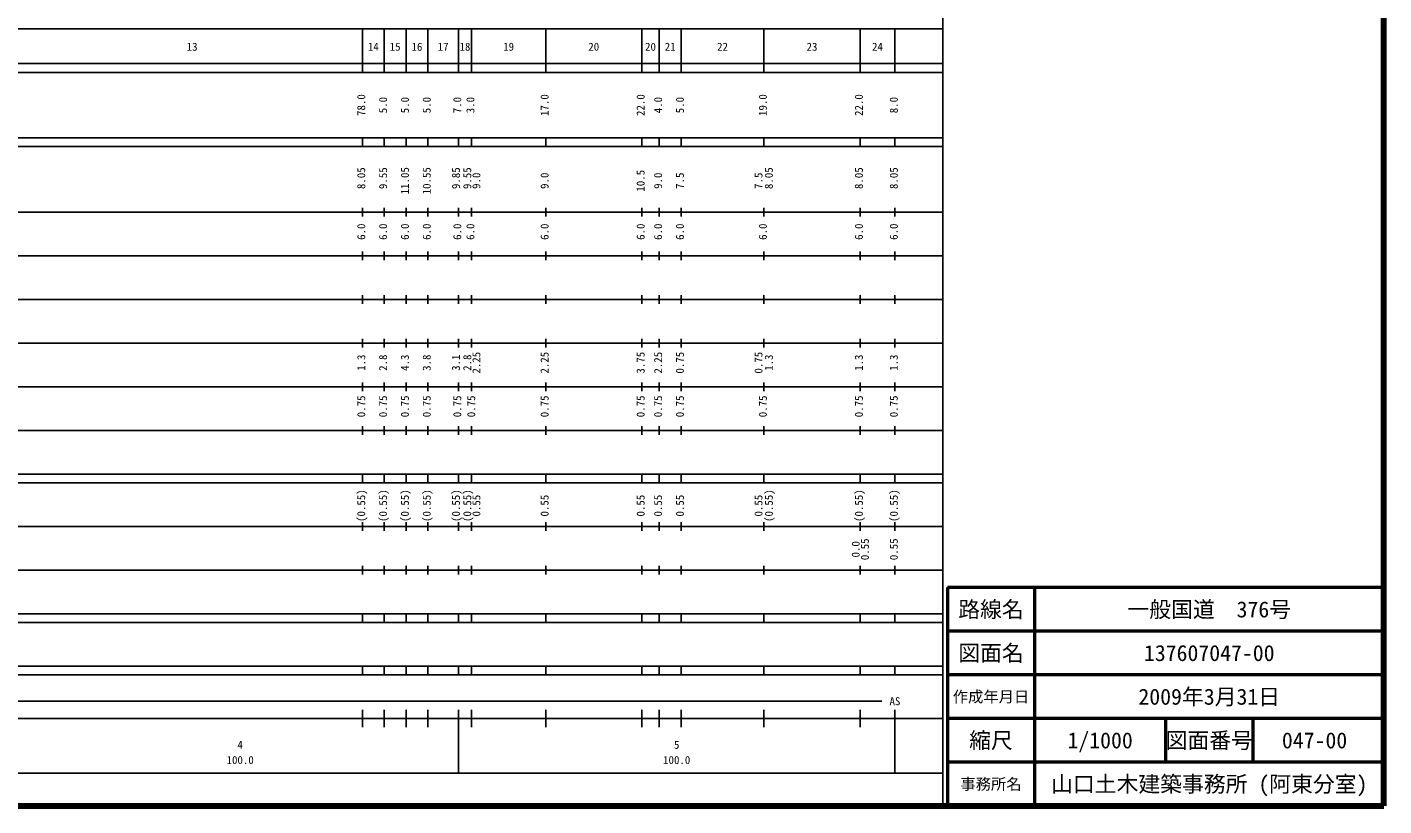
# Model space of a CAD drawing. Units: millimetres on the paper, enlarged 1000 times. Extents: x 40000 to 680000, y 20000 to 380000.
# Drawn here: x 369200 to 680000, y 20000 to 198357 of the extents above; entities that cross this region are included whole.
import ezdxf
from ezdxf.enums import TextEntityAlignment as Align

# ---------------------------------------------------------------- set-up
doc = ezdxf.new("R2010")
doc.units = ezdxf.units.MM
doc.header["$LTSCALE"] = 1000
for name, color, linetype, lineweight in [('M-TTL', 2, 'Continuous', 140), ('M-TTL-BAND', 7, 'Continuous', 25), ('M-TTL-FRAM', 2, 'Continuous', 50), ('M-TTL-LINE', 7, 'Continuous', 50)]:
    doc.layers.add(name, color=color, linetype=linetype, lineweight=lineweight)
doc.layers.add('M-TTL-TXT', color=7, linetype='Continuous')
doc.styles.add('ＭＳ ゴシック', font='')
doc.styles.get('ＭＳ ゴシック').set_extended_font_data('MS Gothic')

msp = doc.modelspace()

# ---------------------------------------------------------------- linework, layer by layer
at = {"layer": 'M-TTL'}
for p, q in [((680000, 20000), (680000, 380000)), ((40000, 20000), (680000, 20000))]:
    msp.add_line(p, q, dxfattribs=at)
at = {"layer": 'M-TTL-BAND'}
for p, q in [((579000, 20000), (579000, 370000)), ((68000, 198000), (579000, 198000)), ((446000, 188000), (446000, 198000)), ((451000, 188000), (451000, 198000)), ((456000, 188000), (456000, 198000)), ((461000, 188000), (461000, 198000)), ((468000, 188000), (468000, 198000)), ((471000, 188000), (471000, 198000)), ((488000, 188000), (488000, 198000)), ((510000, 188000), (510000, 198000)), ((514000, 188000), (514000, 198000)), ((519000, 188000), (519000, 198000)), ((538000, 188000), (538000, 198000)), ((560000, 188000), (560000, 198000)), ((568000, 188000), (568000, 198000)), ((40000, 190000), (579000, 190000)), ((40000, 188000), (579000, 188000)), ((40000, 173000), (579000, 173000)), ((40000, 171000), (579000, 171000)), ((446000, 171000), (446000, 173000)), ((451000, 171000), (451000, 173000)), ((456000, 171000), (456000, 173000)), ((461000, 171000), (461000, 173000)), ((468000, 171000), (468000, 173000)), ((471000, 171000), (471000, 173000)), ((488000, 171000), (488000, 173000)), ((510000, 171000), (510000, 173000)), ((514000, 171000), (514000, 173000)), ((519000, 171000), (519000, 173000)), ((538000, 171000), (538000, 173000)), ((560000, 171000), (560000, 173000)), ((568000, 171000), (568000, 173000)), ((40000, 156000), (579000, 156000)), ((446000, 155000), (446000, 157000)), ((451000, 155000), (451000, 157000)), ((456000, 155000), (456000, 157000)), ((461000, 155000), (461000, 157000)), ((468000, 155000), (468000, 157000)), ((471000, 155000), (471000, 157000)), ((488000, 155000), (488000, 157000)), ((510000, 155000), (510000, 157000)), ((514000, 155000), (514000, 157000)), ((519000, 155000), (519000, 157000)), ((538000, 155000), (538000, 157000)), ((560000, 155000), (560000, 157000)), ((568000, 155000), (568000, 157000)), ((446000, 145000), (446000, 147000)), ((451000, 145000), (451000, 147000)), ((456000, 145000), (456000, 147000)), ((461000, 145000), (461000, 147000)), ((468000, 145000), (468000, 147000)), ((471000, 145000), (471000, 147000)), ((488000, 145000), (488000, 147000)), ((510000, 145000), (510000, 147000)), ((514000, 145000), (514000, 147000)), ((519000, 145000), (519000, 147000)), ((538000, 145000), (538000, 147000)), ((560000, 145000), (560000, 147000)), ((568000, 145000), (568000, 147000)), ((46000, 146000), (579000, 146000)), ((446000, 135000), (446000, 137000)), ((451000, 135000), (451000, 137000)), ((456000, 135000), (456000, 137000)), ((461000, 135000), (461000, 137000)), ((468000, 135000), (468000, 137000)), ((471000, 135000), (471000, 137000)), ((488000, 135000), (488000, 137000)), ((510000, 135000), (510000, 137000)), ((514000, 135000), (514000, 137000)), ((519000, 135000), (519000, 137000)), ((538000, 135000), (538000, 137000)), ((560000, 135000), (560000, 137000)), ((568000, 135000), (568000, 137000)), ((52000, 136000), (579000, 136000)), ((46000, 126000), (579000, 126000)), ((446000, 125000), (446000, 127000)), ((451000, 125000), (451000, 127000)), ((456000, 125000), (456000, 127000)), ((461000, 125000), (461000, 127000)), ((468000, 125000), (468000, 127000)), ((471000, 125000), (471000, 127000)), ((488000, 125000), (488000, 127000)), ((510000, 125000), (510000, 127000)), ((514000, 125000), (514000, 127000)), ((519000, 125000), (519000, 127000)), ((538000, 125000), (538000, 127000)), ((560000, 125000), (560000, 127000)), ((568000, 125000), (568000, 127000)), ((52000, 116000), (579000, 116000)), ((446000, 115000), (446000, 117000)), ((451000, 115000), (451000, 117000)), ((456000, 115000), (456000, 117000)), ((461000, 115000), (461000, 117000)), ((468000, 115000), (468000, 117000)), ((471000, 115000), (471000, 117000)), ((488000, 115000), (488000, 117000)), ((510000, 115000), (510000, 117000)), ((514000, 115000), (514000, 117000)), ((519000, 115000), (519000, 117000)), ((538000, 115000), (538000, 117000)), ((560000, 115000), (560000, 117000)), ((568000, 115000), (568000, 117000)), ((46000, 106000), (579000, 106000)), ((446000, 105000), (446000, 107000)), ((451000, 105000), (451000, 107000)), ((456000, 105000), (456000, 107000)), ((461000, 105000), (461000, 107000)), ((468000, 105000), (468000, 107000)), ((471000, 105000), (471000, 107000)), ((488000, 105000), (488000, 107000)), ((510000, 105000), (510000, 107000)), ((514000, 105000), (514000, 107000)), ((519000, 105000), (519000, 107000)), ((538000, 105000), (538000, 107000)), ((560000, 105000), (560000, 107000)), ((568000, 105000), (568000, 107000)), ((40000, 96000), (579000, 96000)), ((40000, 94000), (579000, 94000)), ((446000, 94000), (446000, 96000)), ((451000, 94000), (451000, 96000)), ((456000, 94000), (456000, 96000)), ((461000, 94000), (461000, 96000)), ((468000, 94000), (468000, 96000)), ((471000, 94000), (471000, 96000)), ((488000, 94000), (488000, 96000)), ((510000, 94000), (510000, 96000)), ((514000, 94000), (514000, 96000)), ((519000, 94000), (519000, 96000)), ((538000, 94000), (538000, 96000)), ((560000, 94000), (560000, 96000)), ((568000, 94000), (568000, 96000)), ((49000, 84000), (579000, 84000)), ((446000, 83000), (446000, 85000)), ((451000, 83000), (451000, 85000)), ((456000, 83000), (456000, 85000)), ((461000, 83000), (461000, 85000)), ((468000, 83000), (468000, 85000)), ((471000, 83000), (471000, 85000)), ((488000, 83000), (488000, 85000)), ((510000, 83000), (510000, 85000)), ((514000, 83000), (514000, 85000)), ((519000, 83000), (519000, 85000)), ((538000, 83000), (538000, 85000)), ((560000, 83000), (560000, 85000)), ((568000, 83000), (568000, 85000)), ((446000, 73000), (446000, 75000)), ((451000, 73000), (451000, 75000)), ((456000, 73000), (456000, 75000)), ((461000, 73000), (461000, 75000)), ((468000, 73000), (468000, 75000)), ((471000, 73000), (471000, 75000)), ((488000, 73000), (488000, 75000)), ((510000, 73000), (510000, 75000)), ((514000, 73000), (514000, 75000)), ((519000, 73000), (519000, 75000)), ((538000, 73000), (538000, 75000)), ((560000, 73000), (560000, 75000)), ((568000, 73000), (568000, 75000)), ((40000, 74000), (579000, 74000)), ((40000, 64000), (579000, 64000)), ((446000, 62000), (446000, 64000)), ((451000, 62000), (451000, 64000)), ((456000, 62000), (456000, 64000)), ((461000, 62000), (461000, 64000)), ((468000, 62000), (468000, 64000)), ((471000, 62000), (471000, 64000)), ((488000, 62000), (488000, 64000)), ((510000, 62000), (510000, 64000)), ((514000, 62000), (514000, 64000)), ((519000, 62000), (519000, 64000)), ((538000, 62000), (538000, 64000)), ((560000, 62000), (560000, 64000)), ((568000, 62000), (568000, 64000)), ((40000, 62000), (579000, 62000)), ((40000, 52000), (579000, 52000)), ((40000, 50000), (579000, 50000)), ((446000, 50000), (446000, 52000)), ((451000, 50000), (451000, 52000)), ((456000, 50000), (456000, 52000)), ((461000, 50000), (461000, 52000)), ((468000, 50000), (468000, 52000)), ((471000, 50000), (471000, 52000)), ((488000, 50000), (488000, 52000)), ((510000, 50000), (510000, 52000)), ((514000, 50000), (514000, 52000)), ((519000, 50000), (519000, 52000)), ((538000, 50000), (538000, 52000)), ((560000, 50000), (560000, 52000)), ((568000, 50000), (568000, 52000)), ((71000, 44000), (565000, 44000)), ((446000, 38000), (446000, 42000)), ((451000, 38000), (451000, 42000)), ((456000, 38000), (456000, 42000)), ((461000, 38000), (461000, 42000)), ((468000, 27500), (468000, 42000)), ((471000, 38000), (471000, 42000)), ((488000, 38000), (488000, 42000)), ((510000, 38000), (510000, 42000)), ((514000, 38000), (514000, 42000)), ((519000, 38000), (519000, 42000)), ((538000, 38000), (538000, 42000)), ((560000, 38000), (560000, 42000)), ((568000, 27500), (568000, 42000)), ((40000, 40000), (579000, 40000)), ((68000, 27500), (579000, 27500))]:
    msp.add_line(p, q, dxfattribs=at)
at = {"layer": 'M-TTL-FRAM'}
for p, q in [((680000, 70000), (580000, 70000)), ((580000, 70000), (580000, 20000))]:
    msp.add_line(p, q, dxfattribs=at)
at = {"layer": 'M-TTL-LINE'}
for p, q in [((600000, 70000), (600000, 20000)), ((680000, 60000), (580000, 60000)), ((680000, 50000), (580000, 50000)), ((680000, 40000), (580000, 40000)), ((630000, 40000), (630000, 30000)), ((650000, 40000), (650000, 30000)), ((680000, 30000), (580000, 30000))]:
    msp.add_line(p, q, dxfattribs=at)

# ---------------------------------------------------------------- texts
at = {"layer": 'M-TTL-BAND', "style": 'ＭＳ ゴシック'}
for s, p in [('13', (407000, 192405)), ('14', (448500, 192405)), ('15', (453500, 192405)), ('16', (458500, 192405)), ('17', (464500, 192405)), ('18', (469500, 192405)), ('19', (479500, 192405)), ('20', (499000, 192405)), ('20', (512000, 192405)), ('21', (516500, 192405)), ('22', (528500, 192405)), ('23', (549000, 192405)), ('24', (564000, 192405)), ('AS', (568000, 42500)), ('4', (418000, 32523)), ('5', (518000, 32523)), ('100.0', (418000, 29033)), ('100.0', (518000, 29033))]:
    msp.add_text(s, height=1833, dxfattribs=at).set_placement(p, align=Align.BOTTOM_CENTER)
for s, p in [('78.0', (447198, 180500)), ('5.0', (452198, 180500)), ('5.0', (457198, 180500)), ('5.0', (462198, 180500)), ('7.0', (469198, 180500)), ('3.0', (472198, 180500)), ('17.0', (489198, 180500)), ('22.0', (511198, 180500)), ('4.0', (515198, 180500)), ('5.0', (520198, 180500)), ('19.0', (539198, 180500)), ('22.0', (561198, 180500)), ('8.0', (569198, 180500)), ('8.05', (447198, 163758)), ('9.55', (452198, 163758)), ('11.05', (457198, 163174)), ('10.55', (462198, 163174)), ('9.85', (468896, 163758)), ('9.55', (471485, 163758)), ('9.0', (473568, 163174)), ('9.0', (489198, 163174)), ('10.5', (511198, 163174)), ('9.0', (515198, 163174)), ('7.5', (520198, 163174)), ('7.5', (538198, 163174)), ('8.05', (540568, 163763)), ('8.05', (561198, 163763)), ('8.05', (569198, 163763)), ('6.0', (447198, 151500)), ('6.0', (452198, 151500)), ('6.0', (457198, 151500)), ('6.0', (462198, 151500)), ('6.0', (469198, 151500)), ('6.0', (472198, 151500)), ('6.0', (489198, 151500)), ('6.0', (511198, 151500)), ('6.0', (515198, 151500)), ('6.0', (520198, 151500)), ('6.0', (539198, 151500)), ('6.0', (561198, 151500)), ('6.0', (569198, 151500)), ('1.3', (447198, 121500)), ('2.8', (452198, 121500)), ('4.3', (457198, 121500)), ('3.8', (462198, 121500)), ('3.1', (468896, 121500)), ('2.8', (471485, 121500)), ('2.25', (473568, 121500)), ('2.25', (489198, 121500)), ('3.75', (511198, 121500)), ('2.25', (515198, 121500)), ('0.75', (520198, 121500)), ('0.75', (538198, 121500)), ('1.3', (540568, 121500)), ('1.3', (561198, 121500)), ('1.3', (569198, 121500)), ('0.75', (447198, 111500)), ('0.75', (452198, 111500)), ('0.75', (457198, 111500)), ('0.75', (462198, 111500)), ('0.75', (469198, 111500)), ('0.75', (472388, 111500)), ('0.75', (489198, 111500)), ('0.75', (511198, 111500)), ('0.75', (515198, 111500)), ('0.75', (520198, 111500)), ('0.75', (539198, 111500)), ('0.75', (561198, 111500)), ('0.75', (569198, 111500)), ('(0.55)', (447198, 88764)), ('(0.55)', (452198, 88764)), ('(0.55)', (457198, 88764)), ('(0.55)', (462198, 88764)), ('(0.55)', (468896, 88764)), ('(0.55)', (471485, 88764)), ('0.55', (473568, 88764)), ('0.55', (489198, 88764)), ('0.55', (511198, 88764)), ('0.55', (515198, 88764)), ('0.55', (520198, 88764)), ('0.55', (538198, 88764)), ('(0.55)', (540568, 88764)), ('(0.55)', (561198, 88764)), ('(0.55)', (569198, 88764)), ('0.55', (562568, 78764)), ('0.55', (569198, 78764)), ('0.0', (560461, 78764))]:
    msp.add_text(s, height=1833, rotation=90, dxfattribs=at).set_placement(p, align=Align.BOTTOM_CENTER)
at = {"layer": 'M-TTL-TXT', "style": 'ＭＳ ゴシック'}
for s, height, p in [('路線名', 3666, (590000, 65000)), ('路線名', 3666, (590000, 65000)), ('一般国道\u3000376号', 3666, (640000, 65000)), ('図面名', 3666, (590000, 55000)), ('図面名', 3666, (590000, 55000)), ('137607047-00', 3666, (640000, 55000)), ('作成年月日', 2566, (590000, 45000)), ('作成年月日', 2566, (590000, 45000)), ('2009年3月31日', 3666, (640000, 45000)), ('縮尺', 3666, (590000, 35000)), ('縮尺', 3666, (590000, 35000)), ('図面番号', 3666, (640000, 35000)), ('図面番号', 3666, (640000, 35000)), ('1/1000', 3666, (615000, 35000)), ('047-00', 3666, (664125, 35000)), ('事務所名', 2566, (590000, 25000)), ('事務所名', 2566, (590000, 25000)), ('山口土木建築事務所 (阿東分室)', 3666, (640000, 25000))]:
    msp.add_text(s, height=height, dxfattribs=at).set_placement(p, align=Align.MIDDLE_CENTER)

doc.saveas('drawing.dxf')
